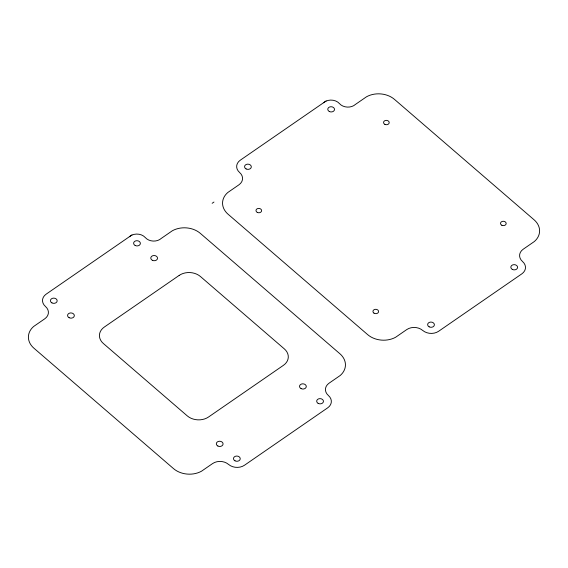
<?xml version="1.0" encoding="UTF-8"?>
<svg xmlns="http://www.w3.org/2000/svg" width="568" height="568" viewBox="0 0 568 568"><rect width="100%" height="100%" fill="white"/><g stroke="black" fill="none" stroke-linecap="round" stroke-linejoin="round"><path stroke-width="0.85" d="M129.362 236.735L131.996 234.918M323.511 102.758L326.153 100.941M131.307 235.393L46.157 294.153A11.296 8.726 2.7 0 0 45.461 306.479A11.296 8.726 2.7 0 1 44.773 318.797L33.675 326.458A21.009 16.231 2.7 0 0 33.917 348.198L173.51 468.614A21.009 16.231 2.7 0 0 201.491 471.22L212.588 463.566A11.296 8.726 2.7 0 1 228.535 464.404A11.296 8.726 2.7 0 0 244.489 465.242L327.693 407.824A11.296 8.726 2.7 0 0 328.389 395.498A11.296 8.726 2.7 0 1 329.078 383.18L340.175 375.519A21.009 16.231 2.7 0 0 339.927 353.779L200.334 233.363A21.009 16.231 2.7 0 0 172.352 230.757L161.262 238.411A9.983 7.711 2.7 0 1 145.309 237.573A9.983 7.711 2.7 0 0 131.655 235.195M325.464 101.416L240.307 160.176A11.296 8.726 2.7 0 0 239.611 172.502A11.296 8.726 2.7 0 1 238.922 184.82L227.825 192.481A21.009 16.231 2.7 0 0 228.073 214.221L367.666 334.637A21.009 16.231 2.7 0 0 395.647 337.243L406.738 329.589A11.296 8.726 2.7 0 1 422.691 330.427A11.296 8.726 2.7 0 0 438.638 331.265L521.843 273.847A11.296 8.726 2.7 0 0 522.539 261.521A11.296 8.726 2.7 0 1 523.227 249.203L534.325 241.542A21.009 16.231 2.7 0 0 534.083 219.802L394.49 99.386A21.009 16.231 2.7 0 0 366.509 96.78L355.412 104.434A9.983 7.711 2.7 0 1 339.465 103.596A9.983 7.711 2.7 0 0 325.805 101.218M212.155 203.294L213.959 202.045M179.176 275.402L104.292 327.076A15.059 11.637 2.7 0 0 103.369 343.505L187.277 415.89A15.059 11.637 2.7 0 0 208.541 417.004L283.425 365.33A15.059 11.637 2.7 0 0 284.348 348.901L200.44 276.517A15.059 11.637 2.7 0 0 179.176 275.402M329.326 111.513A3.387 2.62 2.7 0 0 334.524 109.517A3.387 2.62 2.7 0 0 329.582 106.99A3.387 2.62 2.7 0 0 329.326 111.513M512.265 269.367A3.387 2.62 2.7 0 0 517.59 267.563A3.387 2.62 2.7 0 0 512.798 264.858A3.387 2.62 2.7 0 0 512.265 269.367M429.188 326.856A3.387 2.62 2.7 0 0 434.392 324.861A3.387 2.62 2.7 0 0 429.443 322.333A3.387 2.62 2.7 0 0 429.188 326.856M246.114 168.93A3.387 2.62 2.7 0 0 251.319 166.935A3.387 2.62 2.7 0 0 246.37 164.408A3.387 2.62 2.7 0 0 246.114 168.93M384.87 124.356A2.826 2.18 2.7 0 0 389.208 122.688A2.826 2.18 2.7 0 0 385.083 120.579A2.826 2.18 2.7 0 0 384.87 124.356M501.835 225.255A2.826 2.18 2.7 0 0 506.173 223.586A2.826 2.18 2.7 0 0 502.048 221.477A2.826 2.18 2.7 0 0 501.835 225.255M373.936 313.11A2.826 2.18 2.7 0 0 378.544 311.931A2.826 2.18 2.7 0 0 374.823 309.404A2.826 2.18 2.7 0 0 373.936 313.11M257.283 212.396A2.826 2.18 2.7 0 0 261.621 210.735A2.826 2.18 2.7 0 0 257.496 208.626A2.826 2.18 2.7 0 0 257.283 212.396M51.965 302.907A3.387 2.62 2.7 0 0 57.169 300.912A3.387 2.62 2.7 0 0 52.22 298.385A3.387 2.62 2.7 0 0 51.965 302.907M235.038 460.833A3.387 2.62 2.7 0 0 240.243 458.837A3.387 2.62 2.7 0 0 235.294 456.31A3.387 2.62 2.7 0 0 235.038 460.833M318.115 403.344A3.387 2.62 2.7 0 0 323.44 401.54A3.387 2.62 2.7 0 0 318.641 398.835A3.387 2.62 2.7 0 0 318.115 403.344M135.17 245.49A3.387 2.62 2.7 0 0 140.374 243.494A3.387 2.62 2.7 0 0 135.425 240.967A3.387 2.62 2.7 0 0 135.17 245.49M152.338 260.293A3.387 2.62 2.7 0 0 157.535 258.298A3.387 2.62 2.7 0 0 152.593 255.77A3.387 2.62 2.7 0 0 152.338 260.293M69.126 317.718A3.387 2.62 2.7 0 0 74.33 315.716A3.387 2.62 2.7 0 0 69.381 313.188A3.387 2.62 2.7 0 0 69.126 317.718M301.083 388.611A3.387 2.62 2.7 0 0 306.287 386.616A3.387 2.62 2.7 0 0 301.338 384.082A3.387 2.62 2.7 0 0 301.083 388.611M217.878 446.029A3.387 2.62 2.7 0 0 223.075 444.034A3.387 2.62 2.7 0 0 218.126 441.499A3.387 2.62 2.7 0 0 217.878 446.029"/></g></svg>
